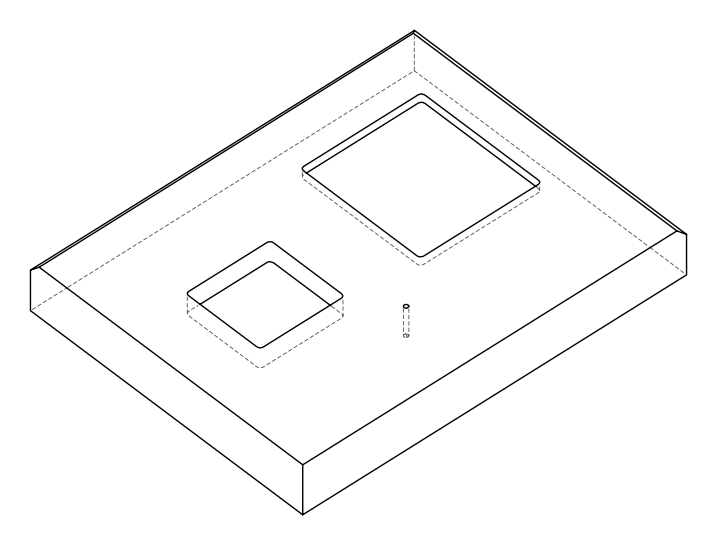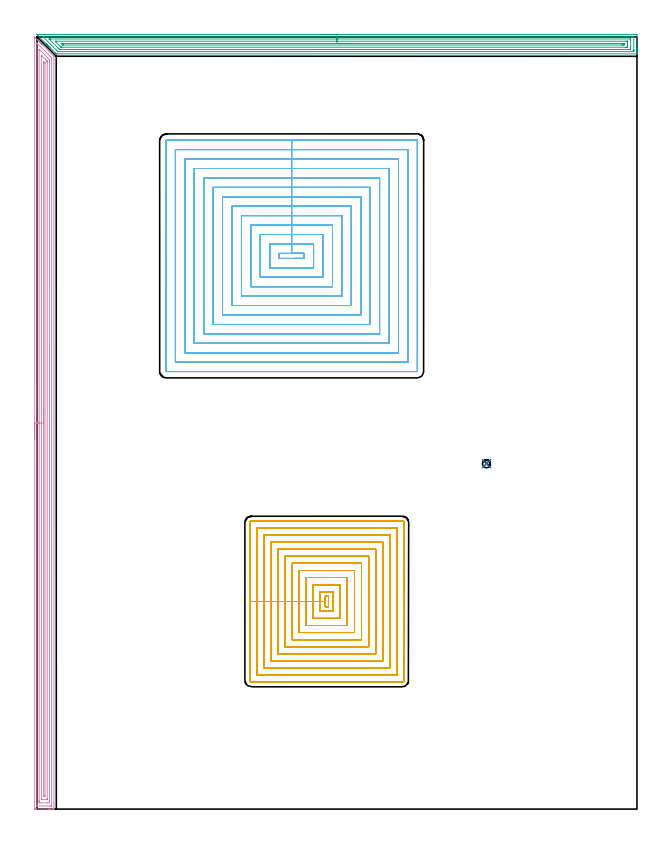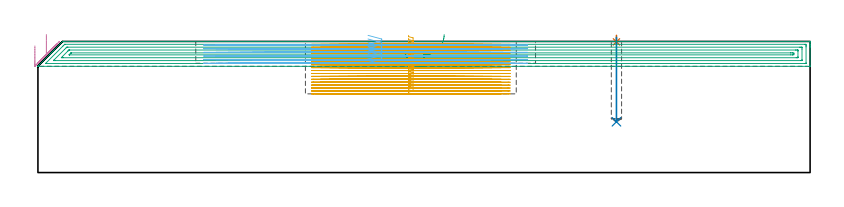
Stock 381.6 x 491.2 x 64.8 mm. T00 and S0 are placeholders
(PLAN: 6 operations, 4 tool changes, 178.6 min)
(1 SPOT_DRILL | STEP1POCKET | NXT0321_9005460120000 | 0.03 min | 0 mm3)
(2 DRILL_BLIND_HOLE_INTO_CENTER | STEP1POCKET | UGT0301_175 | 0.17 min | 776 mm3)
(3 AREA_MILL | FG_CHAMFER_SURFACE | UGT0205_001 | 15.24 min | 28847 mm3)
(4 AREA_MILL_1 | FG_CHAMFER_SURFACE_1 | UGT0205_001 | 19.61 min | 35959 mm3)
(5 MILL_RECTANGULAR_POCKET | POCKET_RECTANGULAR_STRAIGHT | NXT0201_008 | Follow Part, ap 1.5, ae 75% | 91.32 min | 292417 mm3)
(6 MILL_RECTANGULAR_POCKET_1 | POCKET_RECTANGULAR_STRAIGHT_1 | UGT0201_126 | Follow Part, ap 2, ae 75% | 52.24 min | 281283 mm3)
(TOOL NXT0321_9005460120000 | NC Spot Drill, 142deg, 12mm, Carbide, Uncoated | D12 PA142 FL30 Z2)
(TOOL UGT0301_175 | Twist Drill 5.1 mm | D5.1 PA118 FL50 Z2)
(TOOL UGT0205_001 | Chamfer Mill 20 x 3 x 45 deg. | D20 FL50 Z2)
(TOOL NXT0201_008 | ENDMILL 6mm [2P460-0600-NA 1630] | D6 FL26 Z6)
(TOOL UGT0201_126 | Carbide End Mill 8.0 | D8 FL15 Z4)
(OP 1 SPOT_DRILL)
G17 G21 G94 G90
T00 M6
G54
G17 G0 G90 X285.9 Y219.7 S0 M3
G43 Z74.8 H0
G94 G81 G98 Z64.58 F250. R67.8
G80
M5
M2
(OP 2 DRILL_BLIND_HOLE_INTO_CENTER)
G17 G21 G94 G90
T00 M6
G54
G17 G0 G90 X285.9 Y219.7 S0 M3
G43 Z74.8 H0
G94 G81 G98 Z25.1 F250. R66.8
G80
M5
M2
(OP 3 AREA_MILL)
G17 G21 G94 G90
T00 M6
G54
G17 G0 G90 X180.753 Y492.7 S1061 M3
G43 Z74.8 H0
Z62.5
G94 G1 X180.791 Z61.629 F250.
X180.905 Z60.764
X181.094 Z59.912
X181.356 Z59.08
X181.69 Z58.274
X182.093 Z57.5
X182.562 Z56.764
X183.093 Z56.072
X183.682 Z55.429
X184.325 Z54.84
X185.018 Z54.309
X185.753 Z53.84
X186.527 Z53.437
X187.333 Z53.103
X188.165 Z52.841
X189.017 Z52.652
X189.882 Z52.538
X190.753 Z52.5
X380.985
X381.446 Y492.695 Z52.503
X381.59 Y492.692 Z52.506
X381.6 Y492.544 Z52.653
Y483.47 Z61.724
Y482.921 Z62.275
Y482.59 Z62.606
Y482.041 Z63.155
Y481.71 Z63.485
X381.599 Y480.723 Z64.476
X381.59 Y480.406 Z64.793
X381.432 Y480.4 Z64.8
X13.025
X12.306 Y480.405 Z64.794
X12.199 Y480.406 Z64.792
X12.132 Y480.47 Z64.729
X11.769 Y480.83 Z64.368
X8.248 Y484.35 Z60.846
X8.113 Y484.487 Z60.711
X7.948 Y484.651 Z60.546
X7.808 Y484.79 Z60.406
X7.666 Y484.933 Z60.265
X7.515 Y485.085 Z60.113
X7.368 Y485.23 Z59.965
X7.22 Y485.38 Z59.818
X7.081 Y485.518 Z59.679
X6.928 Y485.67 Z59.525
X6.773 Y485.827 Z59.371
X6.648 Y485.952 Z59.246
X6.488 Y486.11 Z59.085
X6.327 Y486.273 Z58.925
X6.214 Y486.385 Z58.813
X6.048 Y486.55 Z58.645
X5.88 Y486.72 Z58.478
X0.056 Y492.546 Z52.653
X-0.075 Y492.689 Z52.505
X0.005 Y492.696 Z52.502
X0.047 Y492.699 Z52.5
X190.753 Y492.7
Y491.286 Z53.914
X379.199
X379.306 Y491.285 Z53.915
X379.564 Y491.28 Z53.92
X379.588 Y491.279 Z53.921
X379.593 Y491.26 Z53.94
X379.598 Y491.229 Z53.971
X379.599 Y491.198 Z54.002
X379.6 Y490.995 Z54.205
Y483.075 Z62.125
X379.598 Y482.59 Z62.61
X379.595 Y482.2 Z63.
X379.583 Y481.821 Z63.379
X379.199 Y481.816 Z63.384
X379.093 Y481.815 Z63.385
X13.419
X13.32 Y481.816 Z63.384
X13.272 Y481.818 Z63.382
X13.251 Y481.821 Z63.379
X13.224 Y481.837 Z63.363
X13.025 Y482.029 Z63.171
X12.46 Y482.59 Z62.61
X12.132 Y482.918 Z62.282
X3.86 Y491.192 Z54.008
X3.822 Y491.232 Z53.968
X3.785 Y491.276 Z53.924
X3.784 Y491.279 Z53.921
X3.788 Y491.281 Z53.919
X3.821 Y491.283 Z53.917
X4.094 Y491.285 Z53.915
X4.2
X190.753 Y491.286 Z53.914
Y489.871 Z55.329
X377.168
X377.413 Y489.87 Z55.33
X377.495 Y489.869 Z55.331
X377.558 Y489.865 Z55.335
X377.59 Y489.861 Z55.339
X377.592 Y489.814 Z55.386
X377.597 Y489.63 Z55.57
X377.6 Y489.446 Z55.754
Y484.166 Z61.034
X377.597 Y483.47 Z61.73
X377.594 Y483.292 Z61.908
X377.587 Y483.235 Z61.965
X377.535 Y483.233 Z61.967
X377.413 Y483.231 Z61.969
X376.765 Y483.229 Z61.971
X376.52 Y483.228 Z61.972
X14.811 Y483.229 Z61.971
X14.566 Y483.23 Z61.97
X14.402 Y483.232 Z61.968
X14.276 Y483.236 Z61.964
X14.229 Y483.28 Z61.92
X14.031 Y483.47 Z61.73
X13.918 Y483.582 Z61.618
X13.149 Y484.35 Z60.85
X7.871 Y489.63 Z55.57
X7.666 Y489.837 Z55.363
X7.642 Y489.868 Z55.332
X7.666 Y489.869 Z55.331
X8.315 Y489.871 Z55.329
X8.559
X190.753
Y488.457 Z56.743
X374.734
X375.031 Y488.456 Z56.744
X375.467 Y488.452 Z56.748
X375.561 Y488.45 Z56.75
X375.59 Y488.444 Z56.756
X375.593 Y488.399 Z56.801
X375.596 Y488.298 Z56.902
X375.6 Y487.896 Z57.304
Y485.23 Z59.97
X375.596 Y484.803 Z60.397
X375.593 Y484.697 Z60.503
X375.59 Y484.65 Z60.55
X375.528 Y484.648 Z60.552
X375.327 Y484.645 Z60.555
X374.734 Y484.643 Z60.557
X374.437
X15.704
X15.405 Y484.645 Z60.555
X15.334 Y484.648 Z60.552
X15.32 Y484.649 Z60.551
X15.254 Y484.707 Z60.493
X15.109 Y484.845 Z60.355
X14.907 Y485.043 Z60.157
X14.811 Y485.138 Z60.062
X12.132 Y487.818 Z57.382
X12.083 Y487.87 Z57.33
X11.543 Y488.45 Z56.75
X12.132 Y488.454 Z56.746
X12.43 Y488.456 Z56.744
X190.753 Y488.457 Z56.743
Y487.043 Z58.157
X372.054
X372.896 Y487.041 Z58.159
X372.947 Y487.038 Z58.162
X373.59 Y486.99 Z58.21
X373.595 Y486.352 Z58.848
X373.59 Y486.11 Z59.09
X372.997 Y486.062 Z59.138
X372.947 Y486.06 Z59.14
X372.108 Y486.057 Z59.143
X372.054
X16.543 Y486.058 Z59.142
X16.436 Y486.061 Z59.139
X16.366 Y486.064 Z59.136
X16.333 Y486.077 Z59.123
X16.296 Y486.11 Z59.09
X15.704 Y486.697 Z58.503
X15.416 Y486.99 Z58.21
X15.384 Y487.026 Z58.174
X15.491 Y487.036 Z58.164
X15.597 Y487.041 Z58.159
X15.651 Y487.042 Z58.158
X190.753 Y487.043 Z58.157
X191.625 Z58.195
X192.49 Z58.309
X193.342 Z58.498
X194.174 Z58.76
X194.98 Z59.094
X195.753 Z59.497
X196.489 Z59.966
X197.181 Z60.497
X197.824 Z61.086
X198.414 Z61.729
X198.945 Z62.421
X199.414 Z63.157
X199.816 Z63.931
X200.15 Z64.737
X200.413 Z65.569
X200.601 Z66.421
X200.715 Z67.286
X200.753 Z68.157
G0 Z74.8
M5
M2
(OP 4 AREA_MILL_1)
G17 G21 G94 G90
T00 M6
G54
G17 G0 G90 X-1.5 Y235.55 S1061 M3
G43 Z74.8 H0
Z62.6
G94 G1 Y235.588 Z61.728 F250.
Y235.702 Z60.864
Y235.891 Z60.012
Y236.153 Z59.18
Y236.487 Z58.374
Y236.89 Z57.6
Y237.358 Z56.864
Y237.889 Z56.172
Y238.479 Z55.529
Y239.122 Z54.94
Y239.814 Z54.408
Y240.55 Z53.94
Y241.324 Z53.537
Y242.13 Z53.203
Y242.962 Z52.941
Y243.813 Z52.752
Y244.678 Z52.638
Y245.55 Z52.6
X-1.499 Y491.07 Z52.599
X-1.494 Y491.083 Z52.603
X-1.474 Y491.07 Z52.624
X-1.379 Y490.98 Z52.719
X0.751 Y488.849 Z54.851
X1.09 Y488.512 Z55.186
X1.583 Y488.017 Z55.683
X1.808 Y487.792 Z55.906
X1.967 Y487.635 Z56.062
X2.121 Y487.48 Z56.218
X2.255 Y487.346 Z56.353
X2.406 Y487.196 Z56.502
X2.552 Y487.049 Z56.649
X2.702 Y486.899 Z56.8
X2.845 Y486.757 Z56.941
X2.982 Y486.619 Z57.08
X3.149 Y486.452 Z57.247
X3.284 Y486.318 Z57.38
X3.413 Y486.188 Z57.511
X10.337 Y479.263 Z64.437
X10.67 Y478.928 Z64.768
X10.694 Y478.895 Z64.791
X10.7 Y478.854 Z64.8
Y0.179
X10.697 Y0.01 Z64.789
X10.544 Y0.003 Z64.637
X10.383 Y0. Z64.483
X10.127 Z64.227
X9.426 Z63.521
X8.198 Z62.295
X7.671 Z61.766
X7.057 Z61.153
X-1.316 Z52.781
X-1.369 Y0.001 Z52.729
X-1.492 Y0.01 Z52.606
X-1.499 Y0.134 Z52.599
X-1.5 Y4.452 Z52.6
Y245.55
X-0.086 Z54.014
X-0.085 Y486.899 Z54.015
X-0.083 Y487.142 Z54.017
X-0.081 Y487.202 Z54.019
X-0.08 Y487.216 Z54.02
X-0.064 Y487.204 Z54.036
X-0.008 Y487.153 Z54.092
X0.251 Y486.899 Z54.351
X8.549 Y478.601 Z62.649
X9.185 Y477.96 Z63.285
X9.278 Y477.861 Z63.378
X9.28 Y477.772 Z63.38
X9.283 Y477.584 Z63.383
X9.285 Y477.209 Z63.385
X9.286 Y477.066 Z63.386
X9.285 Y2.557 Z63.385
Y2.413
X9.28 Y2.039 Z63.38
X9.279 Y2.02 Z63.379
X9.268 Y2.01 Z63.368
X9.198 Y2.006 Z63.298
X9.09 Y2.002 Z63.19
X8.954 Y2. Z63.054
X8.549 Z62.649
X0.179 Z54.279
X-0.013 Y2.003 Z54.087
X-0.047 Y2.005 Z54.053
X-0.078 Y2.009 Z54.022
X-0.08 Y2.054 Z54.02
X-0.084 Y2.269 Z54.016
X-0.085 Y2.413 Z54.015
X-0.086 Y3.164 Z54.014
Y245.55
X1.328 Z55.428
X1.329 Y482.632 Z55.429
X1.334 Y483.323 Z55.434
X1.335 Y483.339 Z55.435
X1.368 Y483.323 Z55.468
X1.529 Y483.168 Z55.629
X2.272 Y482.429 Z56.372
X7.776 Y476.924 Z61.876
X7.829 Y476.869 Z61.929
X7.853 Y476.84 Z61.953
X7.863 Y476.827 Z61.963
X7.864 Y476.783 Z61.964
X7.87 Y476.376 Z61.97
X7.871 Y476.172 Z61.971
Y475.968
Y5.095
X7.87 Y4.892 Z61.97
X7.864 Y4.201 Z61.964
X7.862 Y4.007 Z61.962
X6.794 Y4. Z60.894
X1.725 Y4.001 Z55.825
X1.529 Y4.005 Z55.629
X1.338 Y4.01 Z55.438
X1.334 Y4.201 Z55.434
X1.331 Y4.403 Z55.431
X1.329 Y5.095 Z55.429
X1.328 Y5.299 Z55.428
Y245.55
X2.743 Z56.843
Y478.854
X2.744 Y479.403 Z56.844
X2.746 Y479.482 Z56.846
X2.747 Y479.49 Z56.847
X2.832 Y479.412 Z56.932
X2.964 Y479.284 Z57.064
X3.174 Y479.078 Z57.274
X3.284 Y478.968 Z57.384
X5.039 Y477.213 Z59.139
X6.079 Y476.172 Z60.179
X6.248 Y476.001 Z60.348
X6.363 Y475.881 Z60.463
X6.451 Y475.788 Z60.551
X6.452 Y475.758 Z60.552
X6.456 Y475.622 Z60.556
X6.457 Y475.278 Z60.557
Y474.727
Y6.883
X6.456 Y6.333 Z60.556
X6.454 Y6.148 Z60.554
X6.45 Y6.011 Z60.55
X6.349 Y6.008 Z60.449
X5.905 Y6. Z60.005
X3.273 Z57.373
X2.852 Y6.007 Z56.952
X2.753 Y6.01 Z56.853
X2.748 Y6.076 Z56.848
X2.745 Y6.146 Z56.845
X2.743 Y6.54 Z56.843
Y245.55
X4.157 Z58.257
Y475.278
X4.161 Y475.629 Z58.261
X4.518 Y475.278 Z58.618
X5.039 Y474.751 Z59.139
X5.043 Y474.384 Z59.143
Y8.67
X5.039 Y8.01 Z59.139
X4.814 Y8.005 Z58.914
X4.161 Y8.01 Z58.261
X4.157 Y8.67 Z58.257
Y245.55
Y246.421 Z58.295
Y247.286 Z58.409
Y248.138 Z58.598
Y248.97 Z58.86
Y249.776 Z59.194
Y250.55 Z59.597
Y251.286 Z60.065
Y251.978 Z60.596
Y252.621 Z61.186
Y253.21 Z61.829
Y253.741 Z62.521
Y254.21 Z63.257
Y254.613 Z64.031
Y254.947 Z64.837
Y255.209 Z65.669
Y255.398 Z66.52
Y255.512 Z67.385
Y255.55 Z68.257
G0 Z74.8
M5
M2
(OP 5 MILL_RECTANGULAR_POCKET)
G17 G21 G94 G90
T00 M6
G54
G17 G0 G90 X183.2 Y131.216 S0 M3
G43 Z74.8 H1
Z67.8
G94 G1 Y128.8 Z67.153 F250.
X185.4 Z66.563
Y135.3 Z64.821
X183.2 Z64.232
Y132.05 Z63.361
Y128.8 F500.
X185.4
Y135.3
X183.2
Y132.05
X180.2
Y125.8
X188.4
Y138.3
X180.2
Y132.05
X175.7
Y121.3
X192.9
Y142.8
X175.7
Y132.05
X171.2
Y116.8
X197.4
Y147.3
X171.2
Y132.05
X166.7
Y112.3
X201.9
Y151.8
X166.7
Y132.05
X162.2
Y107.8
X206.4
Y156.3
X162.2
Y132.05
X157.7
Y103.3
X210.9
Y160.8
X157.7
Y132.05
X153.2
Y98.8
X215.4
Y165.3
X153.2
Y132.05
X148.7
Y94.3
X219.9
Y169.8
X148.7
Y132.05
X144.2
Y89.8
X224.4
Y174.3
X144.2
Y132.05
X139.7
Y85.3
X228.9
Y178.8
X139.7
Y132.05
X135.2
Y81.8
G3 X136.2 Y80.8 R1.
G1 X232.4
G3 X233.4 Y81.8 R1.
G1 Y182.3
G3 X232.4 Y183.3 R1.
G1 X136.2
G3 X135.2 Y182.3 R1.
G1 Y132.05
Y131.05
G0 X183.2 Y131.216 Z66.361
G1 Y128.8 Z65.714 F250.
X185.4 Z65.124
Y135.3 Z63.382
X183.2 Z62.793
Y132.05 Z61.922
Y128.8 F500.
X185.4
Y135.3
X183.2
Y132.05
X180.2
Y125.8
X188.4
Y138.3
X180.2
Y132.05
X175.7
Y121.3
X192.9
Y142.8
X175.7
Y132.05
X171.2
Y116.8
X197.4
Y147.3
X171.2
Y132.05
X166.7
Y112.3
X201.9
Y151.8
X166.7
Y132.05
X162.2
Y107.8
X206.4
Y156.3
X162.2
Y132.05
X157.7
Y103.3
X210.9
Y160.8
X157.7
Y132.05
X153.2
Y98.8
X215.4
Y165.3
X153.2
Y132.05
X148.7
Y94.3
X219.9
Y169.8
X148.7
Y132.05
X144.2
Y89.8
X224.4
Y174.3
X144.2
Y132.05
X139.7
Y85.3
X228.9
Y178.8
X139.7
Y132.05
X135.2
Y81.8
G3 X136.2 Y80.8 R1.
G1 X232.4
G3 X233.4 Y81.8 R1.
G1 Y182.3
G3 X232.4 Y183.3 R1.
G1 X136.2
G3 X135.2 Y182.3 R1.
G1 Y132.05
Y131.05
G0 X183.2 Y131.216 Z64.922
G1 Y128.8 Z64.275 F250.
X185.4 Z63.685
Y135.3 Z61.944
X183.2 Z61.354
Y132.05 Z60.483
Y128.8 F500.
X185.4
Y135.3
X183.2
Y132.05
X180.2
Y125.8
X188.4
Y138.3
X180.2
Y132.05
X175.7
Y121.3
X192.9
Y142.8
X175.7
Y132.05
X171.2
Y116.8
X197.4
Y147.3
X171.2
Y132.05
X166.7
Y112.3
X201.9
Y151.8
X166.7
Y132.05
X162.2
Y107.8
X206.4
Y156.3
X162.2
Y132.05
X157.7
Y103.3
X210.9
Y160.8
X157.7
Y132.05
X153.2
Y98.8
X215.4
Y165.3
X153.2
Y132.05
X148.7
Y94.3
X219.9
Y169.8
X148.7
Y132.05
X144.2
Y89.8
X224.4
Y174.3
X144.2
Y132.05
X139.7
Y85.3
X228.9
Y178.8
X139.7
Y132.05
X135.2
Y81.8
G3 X136.2 Y80.8 R1.
G1 X232.4
G3 X233.4 Y81.8 R1.
G1 Y182.3
G3 X232.4 Y183.3 R1.
G1 X136.2
G3 X135.2 Y182.3 R1.
G1 Y132.05
Y131.05
G0 X183.2 Y131.216 Z63.483
G1 Y128.8 Z62.836 F250.
X185.4 Z62.246
Y135.3 Z60.505
X183.2 Z59.915
Y132.05 Z59.044
Y128.8 F500.
X185.4
Y135.3
X183.2
Y132.05
X180.2
Y125.8
X188.4
Y138.3
X180.2
Y132.05
X175.7
Y121.3
X192.9
Y142.8
X175.7
Y132.05
X171.2
Y116.8
X197.4
Y147.3
X171.2
Y132.05
X166.7
Y112.3
X201.9
Y151.8
X166.7
Y132.05
X162.2
Y107.8
X206.4
Y156.3
X162.2
Y132.05
X157.7
Y103.3
X210.9
Y160.8
X157.7
Y132.05
X153.2
Y98.8
X215.4
Y165.3
X153.2
Y132.05
X148.7
Y94.3
X219.9
Y169.8
X148.7
Y132.05
X144.2
Y89.8
X224.4
Y174.3
X144.2
Y132.05
X139.7
Y85.3
X228.9
Y178.8
X139.7
Y132.05
X135.2
Y81.8
G3 X136.2 Y80.8 R1.
G1 X232.4
G3 X233.4 Y81.8 R1.
G1 Y182.3
G3 X232.4 Y183.3 R1.
G1 X136.2
G3 X135.2 Y182.3 R1.
G1 Y132.05
Y131.05
G0 X183.2 Y131.216 Z62.044
G1 Y128.8 Z61.397 F250.
X185.4 Z60.807
Y135.3 Z59.066
X183.2 Z58.476
Y132.05 Z57.605
Y128.8 F500.
X185.4
Y135.3
X183.2
Y132.05
X180.2
Y125.8
X188.4
Y138.3
X180.2
Y132.05
X175.7
Y121.3
X192.9
Y142.8
X175.7
Y132.05
X171.2
Y116.8
X197.4
Y147.3
X171.2
Y132.05
X166.7
Y112.3
X201.9
Y151.8
X166.7
Y132.05
X162.2
Y107.8
X206.4
Y156.3
X162.2
Y132.05
X157.7
Y103.3
X210.9
Y160.8
X157.7
Y132.05
X153.2
Y98.8
X215.4
Y165.3
X153.2
Y132.05
X148.7
Y94.3
X219.9
Y169.8
X148.7
Y132.05
X144.2
Y89.8
X224.4
Y174.3
X144.2
Y132.05
X139.7
Y85.3
X228.9
Y178.8
X139.7
Y132.05
X135.2
Y81.8
G3 X136.2 Y80.8 R1.
G1 X232.4
G3 X233.4 Y81.8 R1.
G1 Y182.3
G3 X232.4 Y183.3 R1.
G1 X136.2
G3 X135.2 Y182.3 R1.
G1 Y132.05
Y131.05
G0 X183.2 Y131.216 Z60.605
G1 Y128.8 Z59.958 F250.
X185.4 Z59.369
Y135.3 Z57.627
X183.2 Z57.037
Y132.05 Z56.167
Y128.8 F500.
X185.4
Y135.3
X183.2
Y132.05
X180.2
Y125.8
X188.4
Y138.3
X180.2
Y132.05
X175.7
Y121.3
X192.9
Y142.8
X175.7
Y132.05
X171.2
Y116.8
X197.4
Y147.3
X171.2
Y132.05
X166.7
Y112.3
X201.9
Y151.8
X166.7
Y132.05
X162.2
Y107.8
X206.4
Y156.3
X162.2
Y132.05
X157.7
Y103.3
X210.9
Y160.8
X157.7
Y132.05
X153.2
Y98.8
X215.4
Y165.3
X153.2
Y132.05
X148.7
Y94.3
X219.9
Y169.8
X148.7
Y132.05
X144.2
Y89.8
X224.4
Y174.3
X144.2
Y132.05
X139.7
Y85.3
X228.9
Y178.8
X139.7
Y132.05
X135.2
Y81.8
G3 X136.2 Y80.8 R1.
G1 X232.4
G3 X233.4 Y81.8 R1.
G1 Y182.3
G3 X232.4 Y183.3 R1.
G1 X136.2
G3 X135.2 Y182.3 R1.
G1 Y132.05
Y131.05
G0 X183.2 Y131.216 Z59.167
G1 Y128.8 Z58.519 F250.
X185.4 Z57.93
Y135.3 Z56.188
X183.2 Z55.599
Y132.05 Z54.728
Y128.8 F500.
X185.4
Y135.3
X183.2
Y132.05
X180.2
Y125.8
X188.4
Y138.3
X180.2
Y132.05
X175.7
Y121.3
X192.9
Y142.8
X175.7
Y132.05
X171.2
Y116.8
X197.4
Y147.3
X171.2
Y132.05
X166.7
Y112.3
X201.9
Y151.8
X166.7
Y132.05
X162.2
Y107.8
X206.4
Y156.3
X162.2
Y132.05
X157.7
Y103.3
X210.9
Y160.8
X157.7
Y132.05
X153.2
Y98.8
X215.4
Y165.3
X153.2
Y132.05
X148.7
Y94.3
X219.9
Y169.8
X148.7
Y132.05
X144.2
Y89.8
X224.4
Y174.3
X144.2
Y132.05
X139.7
Y85.3
X228.9
Y178.8
X139.7
Y132.05
X135.2
Y81.8
G3 X136.2 Y80.8 R1.
G1 X232.4
G3 X233.4 Y81.8 R1.
G1 Y182.3
G3 X232.4 Y183.3 R1.
G1 X136.2
G3 X135.2 Y182.3 R1.
G1 Y132.05
Y131.05
G0 X183.2 Y131.216 Z57.728
G1 Y128.8 Z57.08 F250.
X185.4 Z56.491
Y135.3 Z54.749
X183.2 Z54.16
Y132.05 Z53.289
Y128.8 F500.
X185.4
Y135.3
X183.2
Y132.05
X180.2
Y125.8
X188.4
Y138.3
X180.2
Y132.05
X175.7
Y121.3
X192.9
Y142.8
X175.7
Y132.05
X171.2
Y116.8
X197.4
Y147.3
X171.2
Y132.05
X166.7
Y112.3
X201.9
Y151.8
X166.7
Y132.05
X162.2
Y107.8
X206.4
Y156.3
X162.2
Y132.05
X157.7
Y103.3
X210.9
Y160.8
X157.7
Y132.05
X153.2
Y98.8
X215.4
Y165.3
X153.2
Y132.05
X148.7
Y94.3
X219.9
Y169.8
X148.7
Y132.05
X144.2
Y89.8
X224.4
Y174.3
X144.2
Y132.05
X139.7
Y85.3
X228.9
Y178.8
X139.7
Y132.05
X135.2
Y81.8
G3 X136.2 Y80.8 R1.
G1 X232.4
G3 X233.4 Y81.8 R1.
G1 Y182.3
G3 X232.4 Y183.3 R1.
G1 X136.2
G3 X135.2 Y182.3 R1.
G1 Y132.05
Y131.05
G0 X183.2 Y131.216 Z56.289
G1 Y128.8 Z55.641 F250.
X185.4 Z55.052
Y135.3 Z53.31
X183.2 Z52.721
Y132.05 Z51.85
Y128.8 F500.
X185.4
Y135.3
X183.2
Y132.05
X180.2
Y125.8
X188.4
Y138.3
X180.2
Y132.05
X175.7
Y121.3
X192.9
Y142.8
X175.7
Y132.05
X171.2
Y116.8
X197.4
Y147.3
X171.2
Y132.05
X166.7
Y112.3
X201.9
Y151.8
X166.7
Y132.05
X162.2
Y107.8
X206.4
Y156.3
X162.2
Y132.05
X157.7
Y103.3
X210.9
Y160.8
X157.7
Y132.05
X153.2
Y98.8
X215.4
Y165.3
X153.2
Y132.05
X148.7
Y94.3
X219.9
Y169.8
X148.7
Y132.05
X144.2
Y89.8
X224.4
Y174.3
X144.2
Y132.05
X139.7
Y85.3
X228.9
Y178.8
X139.7
Y132.05
X135.2
Y81.8
G3 X136.2 Y80.8 R1.
G1 X232.4
G3 X233.4 Y81.8 R1.
G1 Y182.3
G3 X232.4 Y183.3 R1.
G1 X136.2
G3 X135.2 Y182.3 R1.
G1 Y132.05
Y131.05
G0 X183.2 Y131.216 Z54.85
G1 Y128.8 Z54.203 F250.
X185.4 Z53.613
Y135.3 Z51.871
X183.2 Z51.282
Y132.05 Z50.411
Y128.8 F500.
X185.4
Y135.3
X183.2
Y132.05
X180.2
Y125.8
X188.4
Y138.3
X180.2
Y132.05
X175.7
Y121.3
X192.9
Y142.8
X175.7
Y132.05
X171.2
Y116.8
X197.4
Y147.3
X171.2
Y132.05
X166.7
Y112.3
X201.9
Y151.8
X166.7
Y132.05
X162.2
Y107.8
X206.4
Y156.3
X162.2
Y132.05
X157.7
Y103.3
X210.9
Y160.8
X157.7
Y132.05
X153.2
Y98.8
X215.4
Y165.3
X153.2
Y132.05
X148.7
Y94.3
X219.9
Y169.8
X148.7
Y132.05
X144.2
Y89.8
X224.4
Y174.3
X144.2
Y132.05
X139.7
Y85.3
X228.9
Y178.8
X139.7
Y132.05
X135.2
Y81.8
G3 X136.2 Y80.8 R1.
G1 X232.4
G3 X233.4 Y81.8 R1.
G1 Y182.3
G3 X232.4 Y183.3 R1.
G1 X136.2
G3 X135.2 Y182.3 R1.
G1 Y132.05
Y131.05
G0 X183.2 Y131.216 Z53.411
G1 Y128.8 Z52.764 F250.
X185.4 Z52.174
Y135.3 Z50.433
X183.2 Z49.843
Y132.05 Z48.972
Y128.8 F500.
X185.4
Y135.3
X183.2
Y132.05
X180.2
Y125.8
X188.4
Y138.3
X180.2
Y132.05
X175.7
Y121.3
X192.9
Y142.8
X175.7
Y132.05
X171.2
Y116.8
X197.4
Y147.3
X171.2
Y132.05
X166.7
Y112.3
X201.9
Y151.8
X166.7
Y132.05
X162.2
Y107.8
X206.4
Y156.3
X162.2
Y132.05
X157.7
Y103.3
X210.9
Y160.8
X157.7
Y132.05
X153.2
Y98.8
X215.4
Y165.3
X153.2
Y132.05
X148.7
Y94.3
X219.9
Y169.8
X148.7
Y132.05
X144.2
Y89.8
X224.4
Y174.3
X144.2
Y132.05
X139.7
Y85.3
X228.9
Y178.8
X139.7
Y132.05
X135.2
Y81.8
G3 X136.2 Y80.8 R1.
G1 X232.4
G3 X233.4 Y81.8 R1.
G1 Y182.3
G3 X232.4 Y183.3 R1.
G1 X136.2
G3 X135.2 Y182.3 R1.
G1 Y132.05
Y131.05
G0 X183.2 Y131.216 Z51.972
G1 Y128.8 Z51.325 F250.
X185.4 Z50.735
Y135.3 Z48.994
X183.2 Z48.404
Y132.05 Z47.533
Y128.8 F500.
X185.4
Y135.3
X183.2
Y132.05
X180.2
Y125.8
X188.4
Y138.3
X180.2
Y132.05
X175.7
Y121.3
X192.9
Y142.8
X175.7
Y132.05
X171.2
Y116.8
X197.4
Y147.3
X171.2
Y132.05
X166.7
Y112.3
X201.9
Y151.8
X166.7
Y132.05
X162.2
Y107.8
X206.4
Y156.3
X162.2
Y132.05
X157.7
Y103.3
X210.9
Y160.8
X157.7
Y132.05
X153.2
Y98.8
X215.4
Y165.3
X153.2
Y132.05
X148.7
Y94.3
X219.9
Y169.8
X148.7
Y132.05
X144.2
Y89.8
X224.4
Y174.3
X144.2
Y132.05
X139.7
Y85.3
X228.9
Y178.8
X139.7
Y132.05
X135.2
Y81.8
G3 X136.2 Y80.8 R1.
G1 X232.4
G3 X233.4 Y81.8 R1.
G1 Y182.3
G3 X232.4 Y183.3 R1.
G1 X136.2
G3 X135.2 Y182.3 R1.
G1 Y132.05
Y131.05
G0 X183.2 Y131.216 Z50.533
G1 Y128.8 Z49.886 F250.
X185.4 Z49.296
Y135.3 Z47.555
X183.2 Z46.965
Y132.05 Z46.094
Y128.8 F500.
X185.4
Y135.3
X183.2
Y132.05
X180.2
Y125.8
X188.4
Y138.3
X180.2
Y132.05
X175.7
Y121.3
X192.9
Y142.8
X175.7
Y132.05
X171.2
Y116.8
X197.4
Y147.3
X171.2
Y132.05
X166.7
Y112.3
X201.9
Y151.8
X166.7
Y132.05
X162.2
Y107.8
X206.4
Y156.3
X162.2
Y132.05
X157.7
Y103.3
X210.9
Y160.8
X157.7
Y132.05
X153.2
Y98.8
X215.4
Y165.3
X153.2
Y132.05
X148.7
Y94.3
X219.9
Y169.8
X148.7
Y132.05
X144.2
Y89.8
X224.4
Y174.3
X144.2
Y132.05
X139.7
Y85.3
X228.9
Y178.8
X139.7
Y132.05
X135.2
Y81.8
G3 X136.2 Y80.8 R1.
G1 X232.4
G3 X233.4 Y81.8 R1.
G1 Y182.3
G3 X232.4 Y183.3 R1.
G1 X136.2
G3 X135.2 Y182.3 R1.
G1 Y132.05
Y131.05
G0 X183.2 Y131.216 Z49.094
G1 Y128.8 Z48.447 F250.
X185.4 Z47.858
Y135.3 Z46.116
X183.2 Z45.526
Y132.05 Z44.656
Y128.8 F500.
X185.4
Y135.3
X183.2
Y132.05
X180.2
Y125.8
X188.4
Y138.3
X180.2
Y132.05
X175.7
Y121.3
X192.9
Y142.8
X175.7
Y132.05
X171.2
Y116.8
X197.4
Y147.3
X171.2
Y132.05
X166.7
Y112.3
X201.9
Y151.8
X166.7
Y132.05
X162.2
Y107.8
X206.4
Y156.3
X162.2
Y132.05
X157.7
Y103.3
X210.9
Y160.8
X157.7
Y132.05
X153.2
Y98.8
X215.4
Y165.3
X153.2
Y132.05
X148.7
Y94.3
X219.9
Y169.8
X148.7
Y132.05
X144.2
Y89.8
X224.4
Y174.3
X144.2
Y132.05
X139.7
Y85.3
X228.9
Y178.8
X139.7
Y132.05
X135.2
Y81.8
G3 X136.2 Y80.8 R1.
G1 X232.4
G3 X233.4 Y81.8 R1.
G1 Y182.3
G3 X232.4 Y183.3 R1.
G1 X136.2
G3 X135.2 Y182.3 R1.
G1 Y132.05
Y131.05
G0 X183.2 Y131.216 Z47.656
G1 Y128.8 Z47.008 F250.
X185.4 Z46.419
Y135.3 Z44.677
X183.2 Z44.087
Y132.05 Z43.217
Y128.8 F500.
X185.4
Y135.3
X183.2
Y132.05
X180.2
Y125.8
X188.4
Y138.3
X180.2
Y132.05
X175.7
Y121.3
X192.9
Y142.8
X175.7
Y132.05
X171.2
Y116.8
X197.4
Y147.3
X171.2
Y132.05
X166.7
Y112.3
X201.9
Y151.8
X166.7
Y132.05
X162.2
Y107.8
X206.4
Y156.3
X162.2
Y132.05
X157.7
Y103.3
X210.9
Y160.8
X157.7
Y132.05
X153.2
Y98.8
X215.4
Y165.3
X153.2
Y132.05
X148.7
Y94.3
X219.9
Y169.8
X148.7
Y132.05
X144.2
Y89.8
X224.4
Y174.3
X144.2
Y132.05
X139.7
Y85.3
X228.9
Y178.8
X139.7
Y132.05
X135.2
Y81.8
G3 X136.2 Y80.8 R1.
G1 X232.4
G3 X233.4 Y81.8 R1.
G1 Y182.3
G3 X232.4 Y183.3 R1.
G1 X136.2
G3 X135.2 Y182.3 R1.
G1 Y132.05
Y131.05
G0 X183.2 Y131.216 Z46.217
G1 Y128.8 Z45.569 F250.
X185.4 Z44.98
Y135.3 Z43.238
X183.2 Z42.649
Y132.05 Z41.778
Y128.8 F500.
X185.4
Y135.3
X183.2
Y132.05
X180.2
Y125.8
X188.4
Y138.3
X180.2
Y132.05
X175.7
Y121.3
X192.9
Y142.8
X175.7
Y132.05
X171.2
Y116.8
X197.4
Y147.3
X171.2
Y132.05
X166.7
Y112.3
X201.9
Y151.8
X166.7
Y132.05
X162.2
Y107.8
X206.4
Y156.3
X162.2
Y132.05
X157.7
Y103.3
X210.9
Y160.8
X157.7
Y132.05
X153.2
Y98.8
X215.4
Y165.3
X153.2
Y132.05
X148.7
Y94.3
X219.9
Y169.8
X148.7
Y132.05
X144.2
Y89.8
X224.4
Y174.3
X144.2
Y132.05
X139.7
Y85.3
X228.9
Y178.8
X139.7
Y132.05
X135.2
Y81.8
G3 X136.2 Y80.8 R1.
G1 X232.4
G3 X233.4 Y81.8 R1.
G1 Y182.3
G3 X232.4 Y183.3 R1.
G1 X136.2
G3 X135.2 Y182.3 R1.
G1 Y132.05
Y131.05
G0 X183.2 Y131.216 Z44.778
G1 Y128.8 Z44.13 F250.
X185.4 Z43.541
Y135.3 Z41.799
X183.2 Z41.21
Y132.05 Z40.339
Y128.8 F500.
X185.4
Y135.3
X183.2
Y132.05
X180.2
Y125.8
X188.4
Y138.3
X180.2
Y132.05
X175.7
Y121.3
X192.9
Y142.8
X175.7
Y132.05
X171.2
Y116.8
X197.4
Y147.3
X171.2
Y132.05
X166.7
Y112.3
X201.9
Y151.8
X166.7
Y132.05
X162.2
Y107.8
X206.4
Y156.3
X162.2
Y132.05
X157.7
Y103.3
X210.9
Y160.8
X157.7
Y132.05
X153.2
Y98.8
X215.4
Y165.3
X153.2
Y132.05
X148.7
Y94.3
X219.9
Y169.8
X148.7
Y132.05
X144.2
Y89.8
X224.4
Y174.3
X144.2
Y132.05
X139.7
Y85.3
X228.9
Y178.8
X139.7
Y132.05
X135.2
Y81.8
G3 X136.2 Y80.8 R1.
G1 X232.4
G3 X233.4 Y81.8 R1.
G1 Y182.3
G3 X232.4 Y183.3 R1.
G1 X136.2
G3 X135.2 Y182.3 R1.
G1 Y132.05
Y131.05
G0 X183.2 Y131.216 Z43.339
G1 Y128.8 Z42.691 F250.
X185.4 Z42.102
Y135.3 Z40.36
X183.2 Z39.771
Y132.05 Z38.9
Y128.8 F500.
X185.4
Y135.3
X183.2
Y132.05
X180.2
Y125.8
X188.4
Y138.3
X180.2
Y132.05
X175.7
Y121.3
X192.9
Y142.8
X175.7
Y132.05
X171.2
Y116.8
X197.4
Y147.3
X171.2
Y132.05
X166.7
Y112.3
X201.9
Y151.8
X166.7
Y132.05
X162.2
Y107.8
X206.4
Y156.3
X162.2
Y132.05
X157.7
Y103.3
X210.9
Y160.8
X157.7
Y132.05
X153.2
Y98.8
X215.4
Y165.3
X153.2
Y132.05
X148.7
Y94.3
X219.9
Y169.8
X148.7
Y132.05
X144.2
Y89.8
X224.4
Y174.3
X144.2
Y132.05
X139.7
Y85.3
X228.9
Y178.8
X139.7
Y132.05
X135.2
Y81.8
G3 X136.2 Y80.8 R1.
G1 X232.4
G3 X233.4 Y81.8 R1.
G1 Y182.3
G3 X232.4 Y183.3 R1.
G1 X136.2
G3 X135.2 Y182.3 R1.
G1 Y132.05
Y131.05
G0 Z74.8
M5
M2
(OP 6 MILL_RECTANGULAR_POCKET_1)
G17 G21 G94 G90
T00 M6
G54
G17 G0 G90 X163.136 Y350.3 S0 M3
G43 Z74.8 H0
Z67.8
G94 G1 X169.9 Z65.988 F250.
Y353.5 Z65.13
X161.95 Z63.
X154. F500.
Y350.3
X169.9
Y353.5
X161.95
Y359.5
X148.
Y344.3
X175.9
Y359.5
X161.95
Y365.5
X142.
Y338.3
X181.9
Y365.5
X161.95
Y371.5
X136.
Y332.3
X187.9
Y371.5
X161.95
Y377.5
X130.
Y326.3
X193.9
Y377.5
X161.95
Y383.5
X124.
Y320.3
X199.9
Y383.5
X161.95
Y389.5
X118.
Y314.3
X205.9
Y389.5
X161.95
Y395.5
X112.
Y308.3
X211.9
Y395.5
X161.95
Y401.5
X106.
Y302.3
X217.9
Y401.5
X161.95
Y407.5
X100.
Y296.3
X223.9
Y407.5
X161.95
Y413.5
X94.
Y290.3
X229.9
Y413.5
X161.95
Y419.5
X88.
Y284.3
X235.9
Y419.5
X161.95
Y425.5
X82.2
G3 X82. Y425.3 R0.2
G1 Y278.5
G3 X82.2 Y278.3 R0.2
G1 X241.7
G3 X241.9 Y278.5 R0.2
G1 Y425.3
G3 X241.7 Y425.5 R0.2
G1 X161.95
X160.95
G0 X163.136 Y350.3 Z66.
G1 X169.9 Z64.188 F250.
Y353.5 Z63.33
X161.95 Z61.2
X154. F500.
Y350.3
X169.9
Y353.5
X161.95
Y359.5
X148.
Y344.3
X175.9
Y359.5
X161.95
Y365.5
X142.
Y338.3
X181.9
Y365.5
X161.95
Y371.5
X136.
Y332.3
X187.9
Y371.5
X161.95
Y377.5
X130.
Y326.3
X193.9
Y377.5
X161.95
Y383.5
X124.
Y320.3
X199.9
Y383.5
X161.95
Y389.5
X118.
Y314.3
X205.9
Y389.5
X161.95
Y395.5
X112.
Y308.3
X211.9
Y395.5
X161.95
Y401.5
X106.
Y302.3
X217.9
Y401.5
X161.95
Y407.5
X100.
Y296.3
X223.9
Y407.5
X161.95
Y413.5
X94.
Y290.3
X229.9
Y413.5
X161.95
Y419.5
X88.
Y284.3
X235.9
Y419.5
X161.95
Y425.5
X82.2
G3 X82. Y425.3 R0.2
G1 Y278.5
G3 X82.2 Y278.3 R0.2
G1 X241.7
G3 X241.9 Y278.5 R0.2
G1 Y425.3
G3 X241.7 Y425.5 R0.2
G1 X161.95
X160.95
G0 X163.136 Y350.3 Z64.2
G1 X169.9 Z62.388 F250.
Y353.5 Z61.53
X161.95 Z59.4
X154. F500.
Y350.3
X169.9
Y353.5
X161.95
Y359.5
X148.
Y344.3
X175.9
Y359.5
X161.95
Y365.5
X142.
Y338.3
X181.9
Y365.5
X161.95
Y371.5
X136.
Y332.3
X187.9
Y371.5
X161.95
Y377.5
X130.
Y326.3
X193.9
Y377.5
X161.95
Y383.5
X124.
Y320.3
X199.9
Y383.5
X161.95
Y389.5
X118.
Y314.3
X205.9
Y389.5
X161.95
Y395.5
X112.
Y308.3
X211.9
Y395.5
X161.95
Y401.5
X106.
Y302.3
X217.9
Y401.5
X161.95
Y407.5
X100.
Y296.3
X223.9
Y407.5
X161.95
Y413.5
X94.
Y290.3
X229.9
Y413.5
X161.95
Y419.5
X88.
Y284.3
X235.9
Y419.5
X161.95
Y425.5
X82.2
G3 X82. Y425.3 R0.2
G1 Y278.5
G3 X82.2 Y278.3 R0.2
G1 X241.7
G3 X241.9 Y278.5 R0.2
G1 Y425.3
G3 X241.7 Y425.5 R0.2
G1 X161.95
X160.95
G0 X163.136 Y350.3 Z62.4
G1 X169.9 Z60.588 F250.
Y353.5 Z59.73
X161.95 Z57.6
X154. F500.
Y350.3
X169.9
Y353.5
X161.95
Y359.5
X148.
Y344.3
X175.9
Y359.5
X161.95
Y365.5
X142.
Y338.3
X181.9
Y365.5
X161.95
Y371.5
X136.
Y332.3
X187.9
Y371.5
X161.95
Y377.5
X130.
Y326.3
X193.9
Y377.5
X161.95
Y383.5
X124.
Y320.3
X199.9
Y383.5
X161.95
Y389.5
X118.
Y314.3
X205.9
Y389.5
X161.95
Y395.5
X112.
Y308.3
X211.9
Y395.5
X161.95
Y401.5
X106.
Y302.3
X217.9
Y401.5
X161.95
Y407.5
X100.
Y296.3
X223.9
Y407.5
X161.95
Y413.5
X94.
Y290.3
X229.9
Y413.5
X161.95
Y419.5
X88.
Y284.3
X235.9
Y419.5
X161.95
Y425.5
X82.2
G3 X82. Y425.3 R0.2
G1 Y278.5
G3 X82.2 Y278.3 R0.2
G1 X241.7
G3 X241.9 Y278.5 R0.2
G1 Y425.3
G3 X241.7 Y425.5 R0.2
G1 X161.95
X160.95
G0 X163.136 Y350.3 Z60.6
G1 X169.9 Z58.788 F250.
Y353.5 Z57.93
X161.95 Z55.8
X154. F500.
Y350.3
X169.9
Y353.5
X161.95
Y359.5
X148.
Y344.3
X175.9
Y359.5
X161.95
Y365.5
X142.
Y338.3
X181.9
Y365.5
X161.95
Y371.5
X136.
Y332.3
X187.9
Y371.5
X161.95
Y377.5
X130.
Y326.3
X193.9
Y377.5
X161.95
Y383.5
X124.
Y320.3
X199.9
Y383.5
X161.95
Y389.5
X118.
Y314.3
X205.9
Y389.5
X161.95
Y395.5
X112.
Y308.3
X211.9
Y395.5
X161.95
Y401.5
X106.
Y302.3
X217.9
Y401.5
X161.95
Y407.5
X100.
Y296.3
X223.9
Y407.5
X161.95
Y413.5
X94.
Y290.3
X229.9
Y413.5
X161.95
Y419.5
X88.
Y284.3
X235.9
Y419.5
X161.95
Y425.5
X82.2
G3 X82. Y425.3 R0.2
G1 Y278.5
G3 X82.2 Y278.3 R0.2
G1 X241.7
G3 X241.9 Y278.5 R0.2
G1 Y425.3
G3 X241.7 Y425.5 R0.2
G1 X161.95
X160.95
G0 X163.136 Y350.3 Z58.8
G1 X169.9 Z56.988 F250.
Y353.5 Z56.13
X161.95 Z54.
X154. F500.
Y350.3
X169.9
Y353.5
X161.95
Y359.5
X148.
Y344.3
X175.9
Y359.5
X161.95
Y365.5
X142.
Y338.3
X181.9
Y365.5
X161.95
Y371.5
X136.
Y332.3
X187.9
Y371.5
X161.95
Y377.5
X130.
Y326.3
X193.9
Y377.5
X161.95
Y383.5
X124.
Y320.3
X199.9
Y383.5
X161.95
Y389.5
X118.
Y314.3
X205.9
Y389.5
X161.95
Y395.5
X112.
Y308.3
X211.9
Y395.5
X161.95
Y401.5
X106.
Y302.3
X217.9
Y401.5
X161.95
Y407.5
X100.
Y296.3
X223.9
Y407.5
X161.95
Y413.5
X94.
Y290.3
X229.9
Y413.5
X161.95
Y419.5
X88.
Y284.3
X235.9
Y419.5
X161.95
Y425.5
X82.2
G3 X82. Y425.3 R0.2
G1 Y278.5
G3 X82.2 Y278.3 R0.2
G1 X241.7
G3 X241.9 Y278.5 R0.2
G1 Y425.3
G3 X241.7 Y425.5 R0.2
G1 X161.95
X160.95
G0 Z74.8
M5
M2
